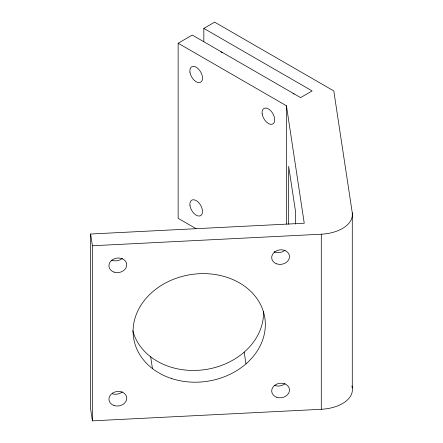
<?xml version="1.0" encoding="UTF-8"?>
<svg xmlns="http://www.w3.org/2000/svg" width="443" height="443" viewBox="0 0 443 443"><rect width="100%" height="100%" fill="white"/><g stroke="black" fill="none" stroke-linecap="round" stroke-linejoin="round"><path stroke-width="0.66" d="M196.088 228.688L178.141 218.321L178.141 43.237L192.279 35.075L300.587 97.604L312.138 90.931L203.83 28.402L203.83 41.553M203.83 28.402L214.661 22.15L333.8 90.931L352.279 212.878L352.279 387.963A34.094 19.686 0 0 1 321.286 409.288L92.404 420.85L90.627 409.105L90.627 234.015L304.247 223.228L286.444 105.766L178.141 43.237M90.627 234.015L92.404 245.76L321.286 234.203A34.094 19.686 0 0 0 352.279 212.878M351.969 385.919L352.279 387.963M244.187 352.124L245.97 363.869M150.681 356.848L152.458 368.593M321.286 234.203L321.286 409.288M295.348 224.136L295.348 210.353L288.67 166.308L288.67 224.186M286.444 105.766L286.444 224.108M92.404 245.76L92.404 420.85M263.535 311.473A66.372 53.985 -8.6 0 1 205.247 369.584A66.372 53.985 -8.6 0 1 132.795 330.827M285.109 250.195A8.938 7.265 -8.6 0 1 274.367 251.895M122.351 258.419A8.938 7.265 -8.6 0 1 111.608 260.119M122.351 391.817A8.938 7.265 -8.6 0 1 112.295 393.777M285.109 383.594A8.938 7.265 -8.6 0 1 274.367 385.299M274.616 251.912A8.938 5.161 60 0 1 274.688 252.588M220.874 51.903A8.938 5.161 60 0 1 222.524 52.772M292.989 93.539A8.938 5.161 60 0 1 294.086 94.06M276.831 263.901A8.938 7.265 -8.6 0 0 289.462 256.015A8.938 7.265 -8.6 0 0 275.491 251.38A8.938 7.265 -8.6 0 0 276.831 263.901M114.072 405.522A8.938 7.265 -8.6 0 0 126.704 397.637A8.938 7.265 -8.6 0 0 112.732 393.002A8.938 7.265 -8.6 0 0 114.072 405.522M276.831 397.305A8.938 7.265 -8.6 0 0 289.462 389.419A8.938 7.265 -8.6 0 0 275.491 384.784A8.938 7.265 -8.6 0 0 276.831 397.305M114.072 272.124A8.938 7.265 -8.6 0 0 126.704 264.238A8.938 7.265 -8.6 0 0 112.732 259.604A8.938 7.265 -8.6 0 0 114.072 272.124M171.269 378.438A66.372 53.985 -8.6 0 0 265.086 319.863A66.372 53.985 -8.6 0 0 161.291 285.436A66.372 53.985 -8.6 0 0 171.269 378.438M262.173 113.862A8.938 5.161 60 0 0 272.456 124.123A8.938 5.161 60 0 0 270.557 110.578A8.938 5.161 60 0 0 262.173 113.862M189.969 72.176A8.938 5.161 60 0 0 200.253 82.437A8.938 5.161 60 0 0 198.353 68.892A8.938 5.161 60 0 0 189.969 72.176M189.969 205.574A8.938 5.161 60 0 0 200.253 215.835A8.938 5.161 60 0 0 198.353 202.296A8.938 5.161 60 0 0 189.969 205.574"/></g></svg>
